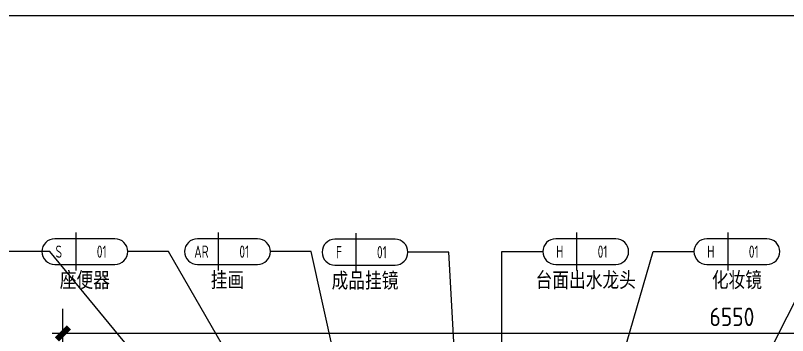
# Model space of a CAD drawing. Extents: x 220391 to 385981, y 332279 to 483868.
# Drawn here: x 246484 to 250264, y 482301 to 483868 of the extents above; entities that cross this region are included whole.
import ezdxf
from ezdxf.enums import TextEntityAlignment as Align

# ---------------------------------------------------------------- set-up
doc = ezdxf.new("R2010")
doc.units = 0
doc.header["$MEASUREMENT"] = 0
doc.layers.add('0-索引文字', color=50, linetype='Continuous')
doc.styles.add('DOM-romans.shx', font='dim.shx')
doc.styles.add('st', font='', dxfattribs={"width": 0.7})
doc.styles.get('st').set_extended_font_data('SimSun')
doc.dimstyles.new('DOM_DIM_1 80', dxfattribs={"dimscale": 60, "dimtxt": 1.5, "dimasz": 0.8, "dimexe": 2, "dimexo": 1.5, "dimgap": 0.6, "dimtad": 1, "dimdec": 0, "dimrnd": 5, "dimzin": 12, "dimdsep": 46, "dimtxsty": 'DOM-romans.shx', "dimblk": 'DOM_Dimension_Tick', "dimcen": 0.125, "dimclrd": 44, "dimclre": 44, "dimclrt": 50, "dimadec": 0, "dimazin": 0, "dimtfac": 1, "dimtdec": 0, "dimtix": 1, "dimtmove": 2, "dimatfit": 3, "dimldrblk": 'DOM_Leader_Arrow', "dimfxl": 0, "dimtvp": 1, "dimtolj": 1, "dimtzin": 0, "dimarcsym": 0})

# ---------------------------------------------------------------- blocks, each defined once
blk = doc.blocks.new('ehrhhh')
at = {"color": 0}
blk.add_lwpolyline([(292356.6, 474869.8), (315961.1, 474869.8), (315961.1, 466871.5), (292356.6, 466871.5)], close=True, dxfattribs=at)
blk = doc.blocks.new('DOM_Dimension_Tick')
at = {"color": 0, "linetype": 'ByBlock'}
for p, q in [((-1.091, 0), (0, 0)), ((0, 0), (1.091, 0))]:
    blk.add_line(p, q, dxfattribs=at)
at = {"color": 0, "linetype": 'Continuous', "const_width": 0.608}
blk.add_lwpolyline([(-0.61, -0.61), (0.61, 0.61)], dxfattribs=at)
blk = doc.blocks.new('*D534')
at = {"color": 44, "lineweight": -2, "transparency": 16777216}
for p, q in [((246716.2, 482431.3), (246716.2, 482431.7)), ((253266.2, 482431.3), (253266.2, 482431.7)), ((253218.2, 482311.7), (246764.2, 482311.7))]:
    blk.add_line(p, q, dxfattribs=at)
at = {"layer": 'Defpoints', "color": 0, "transparency": 16777216}
for p in [(246716.2, 482311.7), (246716.2, 481469.2, 1044096.2), (253266.2, 481469.2, 1044096.2)]:
    blk.add_point(p, dxfattribs=at)
at = {"color": 44, "lineweight": -2, "transparency": 16777216, "xscale": 48, "yscale": 48, "zscale": 48, "rotation": 180}
blk.add_blockref('DOM_Dimension_Tick', (246716.2, 482311.7), dxfattribs=at)
at = {"color": 44, "lineweight": -2, "transparency": 16777216, "xscale": 48, "yscale": 48, "zscale": 48}
blk.add_blockref('DOM_Dimension_Tick', (253266.2, 482311.7), dxfattribs=at)
at = {"color": 50, "transparency": 16777216, "insert": (249991.2, 482392.7), "char_height": 90, "attachment_point": 5, "style": 'DOM-romans.shx'}
blk.add_mtext('\\A1;6550', dxfattribs=at)
blk = doc.blocks.new('DOM_Leader_Arrow')
at = {"color": 0, "linetype": 'ByBlock'}
blk.add_line((0, 0), (-1.5, 0), dxfattribs=at)
for points in [[(-1.288, 1.003), (-0.895, 1.278), (-0.36, 0), (0, 0)], [(-1.288, -1.003), (-0.895, -1.278), (-0.36, 0), (0, 0)]]:
    blk.add_solid(points, dxfattribs=at)
blk = doc.blocks.new('A$C82975cfe')
at = {"color": 44}
blk.add_line((-300, 0), (120, 0), dxfattribs=at)
blk = doc.blocks.new('DOM-立面家具标注符号-002')
blk.add_line((0, 3.1), (0, -3.1))
at = {"color": 150}
blk.add_lwpolyline([(-3.4, 2.1, 1), (-3.4, -2.1), (6.4, -2.1, 1), (6.4, 2.1)], format="xyb", close=True, dxfattribs=at)
at = {"style": 'st', "width": 0.8, "flags": 4}
blk.add_attdef('ITEM6', text='', height=2.5, dxfattribs=at).set_placement((-6, 0), align=Align.MIDDLE_RIGHT)
at = {"style": 'DOM-romans.shx', "width": 0.8}
for tag, flags, p in [('NUM1', 12, (-2.75, 0)), ('NUM2', 4, (4.25, 0)), ('NUM4', 4, (1.5, -4.6)), ('NUM5', 4, (1.5, -7.6))]:
    blk.add_attdef(tag, text='', height=2, dxfattribs=dict(at, flags=flags)).set_placement(p, align=Align.MIDDLE)
at = {"style": 'st', "width": 0.8, "flags": 4}
blk.add_attdef('NUM3', text='', height=2.5, dxfattribs=at).set_placement((9, 0), align=Align.MIDDLE_LEFT)
blk.add_attdef('NUM7', text='', height=2.5, dxfattribs=at).set_placement((1.5, -10.85), align=Align.MIDDLE_CENTER)
blk = doc.blocks.new('DOM-立面家具标注符号')
blk.add_line((0, 3.1), (0, -3.1))
at = {"color": 150}
blk.add_lwpolyline([(-3.4, 2.1, 1), (-3.4, -2.1), (6.4, -2.1, 1), (6.4, 2.1)], format="xyb", close=True, dxfattribs=at)
at = {"style": 'st', "width": 0.8, "flags": 4}
blk.add_attdef('ITEM5', text='', height=2.5, dxfattribs=at).set_placement((-6, 0), align=Align.MIDDLE_RIGHT)
at = {"style": 'DOM-romans.shx', "width": 0.8}
for tag, flags, p in [('NUM1', 12, (-2.75, 0)), ('NUM2', 4, (4.25, 0)), ('NUM4', 4, (1.5, -4.6))]:
    blk.add_attdef(tag, text='', height=2, dxfattribs=dict(at, flags=flags)).set_placement(p, align=Align.MIDDLE)
at = {"style": 'st', "width": 0.8, "flags": 4}
blk.add_attdef('NUM3', text='', height=2.5, dxfattribs=at).set_placement((9, 0), align=Align.MIDDLE_LEFT)
blk.add_attdef('NUM6', text='', height=2.5, dxfattribs=at).set_placement((1.5, -8.35), align=Align.MIDDLE_CENTER)

msp = doc.modelspace()

# ---------------------------------------------------------------- block references
at = {"color": 4}
msp.add_blockref('ehrhhh', (-48360.7, 8998.3), dxfattribs=at)
at = {"color": 4, "rotation": 90.00000000000001}
msp.add_blockref('A$C82975cfe', (246716.2, 482311.7), dxfattribs=at)
at = {"layer": '0-索引文字'}
ref = msp.add_blockref('DOM-立面家具标注符号-002', (246778.5, 482712.1), dxfattribs=dict(at, xscale=30, yscale=30, zscale=30))
ref.add_attrib('NUM1', 'S', dxfattribs={"layer": '0', "height": 60, "style": 'DOM-romans.shx', "width": 0.8}).set_placement((246696, 482712.1), align=Align.MIDDLE)
ref.add_attrib('NUM2', '01', dxfattribs={"layer": '0', "height": 60, "style": 'DOM-romans.shx', "width": 0.8}).set_placement((246906, 482712.1), align=Align.MIDDLE)
ref.add_attrib('NUM7', '座便器', dxfattribs={"layer": '0', "height": 75, "style": 'st', "width": 0.8}).set_placement((246823.5, 482574.1), align=Align.MIDDLE_CENTER)
ref = msp.add_blockref('DOM-立面家具标注符号', (247476.6, 482712.1, 1044096.2), dxfattribs=dict(at, xscale=30, yscale=30, zscale=30))
ref.add_attrib('NUM1', 'AR', dxfattribs={"layer": '0', "height": 60, "style": 'DOM-romans.shx', "width": 0.8}).set_placement((247394.1, 482712.1, 1044096.2), align=Align.MIDDLE)
ref.add_attrib('NUM2', '01', dxfattribs={"layer": '0', "height": 60, "style": 'DOM-romans.shx', "width": 0.8}).set_placement((247604.1, 482712.1, 1044096.2), align=Align.MIDDLE)
ref.add_attrib('NUM6', '挂画', dxfattribs={"layer": '0', "height": 75, "style": 'st', "width": 0.8}).set_placement((247521.6, 482574.1, 1044096.2), align=Align.MIDDLE_CENTER)
ref = msp.add_blockref('DOM-立面家具标注符号-002', (248150, 482709.5, 1044096.2), dxfattribs=dict(at, xscale=30, yscale=30, zscale=30))
ref.add_attrib('NUM1', 'F', dxfattribs={"layer": '0', "height": 60, "style": 'DOM-romans.shx', "width": 0.8}).set_placement((248067.5, 482709.5, 1044096.2), align=Align.MIDDLE)
ref.add_attrib('NUM2', '01', dxfattribs={"layer": '0', "height": 60, "style": 'DOM-romans.shx', "width": 0.8}).set_placement((248277.5, 482709.5, 1044096.2), align=Align.MIDDLE)
ref.add_attrib('NUM7', '成品挂镜', dxfattribs={"layer": '0', "height": 75, "style": 'st', "width": 0.8}).set_placement((248195, 482571.5, 1044096.2), align=Align.MIDDLE_CENTER)
ref = msp.add_blockref('DOM-立面家具标注符号-002', (249230.6, 482712.1, 1044096.2), dxfattribs=dict(at, xscale=30, yscale=30, zscale=30))
ref.add_attrib('NUM1', 'H', dxfattribs={"layer": '0', "height": 60, "style": 'DOM-romans.shx', "width": 0.8}).set_placement((249148.1, 482712.1, 1044096.2), align=Align.MIDDLE)
ref.add_attrib('NUM2', '01', dxfattribs={"layer": '0', "height": 60, "style": 'DOM-romans.shx', "width": 0.8}).set_placement((249358.1, 482712.1, 1044096.2), align=Align.MIDDLE)
ref.add_attrib('NUM7', '台面出水龙头', dxfattribs={"layer": '0', "height": 75, "style": 'st', "width": 0.8}).set_placement((249275.6, 482574.1, 1044096.2), align=Align.MIDDLE_CENTER)
ref = msp.add_blockref('DOM-立面家具标注符号-002', (249970.5, 482712.1), dxfattribs=dict(at, xscale=30, yscale=30, zscale=30))
ref.add_attrib('NUM1', 'H', dxfattribs={"layer": '0', "height": 60, "style": 'DOM-romans.shx', "width": 0.8}).set_placement((249888, 482712.1), align=Align.MIDDLE)
ref.add_attrib('NUM2', '01', dxfattribs={"layer": '0', "height": 60, "style": 'DOM-romans.shx', "width": 0.8}).set_placement((250098, 482712.1), align=Align.MIDDLE)
ref.add_attrib('NUM7', '化妆镜', dxfattribs={"layer": '0', "height": 75, "style": 'st', "width": 0.8}).set_placement((250015.5, 482574.1), align=Align.MIDDLE_CENTER)

# ---------------------------------------------------------------- dimensions: what is measured, and where the dimension line sits
at = {"color": 4}
dim = msp.add_linear_dim(base=(246716.2, 482311.7), p1=(253266.2, 481469.2, 1044096.2), p2=(246716.2, 481469.2, 1044096.2), dimstyle='DOM_DIM_1 80', dxfattribs=at)
dim.commit()
dim.dimension.update_dxf_attribs({"geometry": '*D534', "text_midpoint": (249991.2, 482392.7)})

# ---------------------------------------------------------------- leaders
for points in [[(247746.1, 481389.2, 1044096.2), (246651.2, 482712.1, 1044096.2), (246451.2, 482712.1, 1044096.2)], [(248161, 481106.2), (247233.5, 482712.1), (247033.5, 482712.1)], [(248213.3, 481439.2, 1044096.2), (247931.6, 482712.1, 1044096.2), (247731.6, 482712.1, 1044096.2)], [(248680.1, 481395.7, 1044096.2), (248605, 482709.5, 1044096.2), (248405, 482709.5, 1044096.2)], [(248865.6, 481361.4, 1044096.2), (248865.6, 482712.1, 1044096.2), (249065.6, 482712.1, 1044096.2)], [(249176, 481227.9), (249605.5, 482712.1), (249805.5, 482712.1)], [(249693.3, 481262.7), (250421.9, 482712.1), (250621.9, 482712.1)]]:
    msp.add_leader(points, dimstyle='DOM_DIM_1 80', override={"dimgap": 0.6, "dimtad": 0}, dxfattribs=at)

doc.saveas('drawing.dxf')
